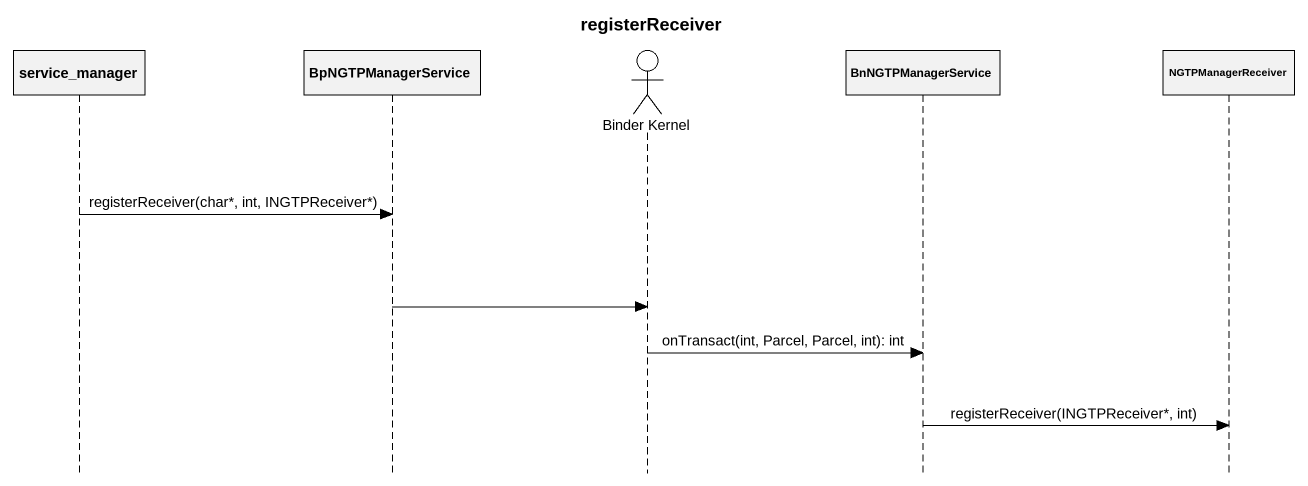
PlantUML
@startuml
title registerReceiver
hide footbox
participant service_manager
participant BpNGTPManagerService
actor "Binder Kernel" as Binder_Kernel
participant BnNGTPManagerService
participant NGTPManagerReceiver

service_manager -> BpNGTPManagerService : registerReceiver(char*, int, INGTPReceiver*)
BpNGTPManagerService -> Binder_Kernel
Binder_Kernel -> BnNGTPManagerService : onTransact(int, Parcel, Parcel, int): int
BnNGTPManagerService -> NGTPManagerReceiver : registerReceiver(INGTPReceiver*, int)
@enduml
